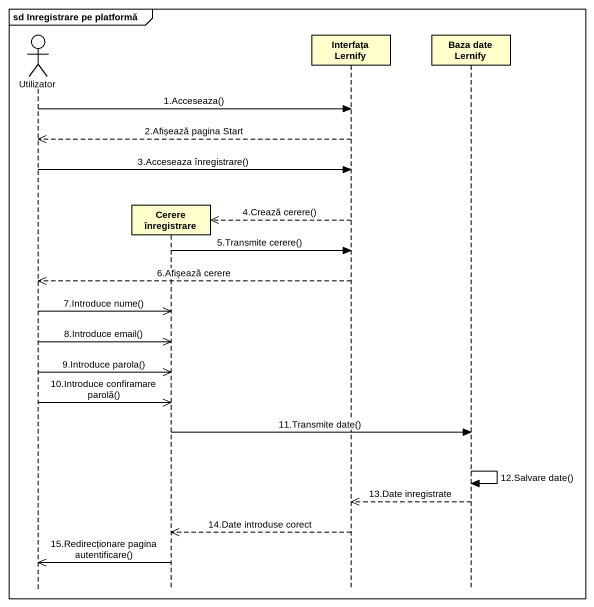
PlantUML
@startuml
mainframe sd Inregistrare pe platformă
hide footbox
actor Utilizator
participant "Cerere înregistrare" as Cerere_înregistrare
participant "Interfața Lernify" as Interfața_Lernify
participant "Baza date Lernify" as Baza_date_Lernify

Utilizator -> Interfața_Lernify : 1.Acceseaza()
Interfața_Lernify -->> Utilizator : 2.Afișează pagina Start
Utilizator -> Interfața_Lernify : 3.Acceseaza înregistrare()
Interfața_Lernify -->> Cerere_înregistrare ** : 4.Crează cerere()
Cerere_înregistrare -> Interfața_Lernify : 5.Transmite cerere()
Interfața_Lernify -->> Utilizator : 6.Afișează cerere
Utilizator ->> Cerere_înregistrare : 7.Introduce nume()
Utilizator ->> Cerere_înregistrare : 8.Introduce email()
Utilizator ->> Cerere_înregistrare : 9.Introduce parola()
Utilizator ->> Cerere_înregistrare : 10.Introduce confiramare parolă()
Cerere_înregistrare -> Baza_date_Lernify : 11.Transmite date()
Baza_date_Lernify -> Baza_date_Lernify : 12.Salvare date()
Baza_date_Lernify -->> Interfața_Lernify : 13.Date inregistrate
Interfața_Lernify -->> Cerere_înregistrare : 14.Date introduse corect
Cerere_înregistrare ->> Utilizator : 15.Redirecționare pagina autentificare()
@enduml
